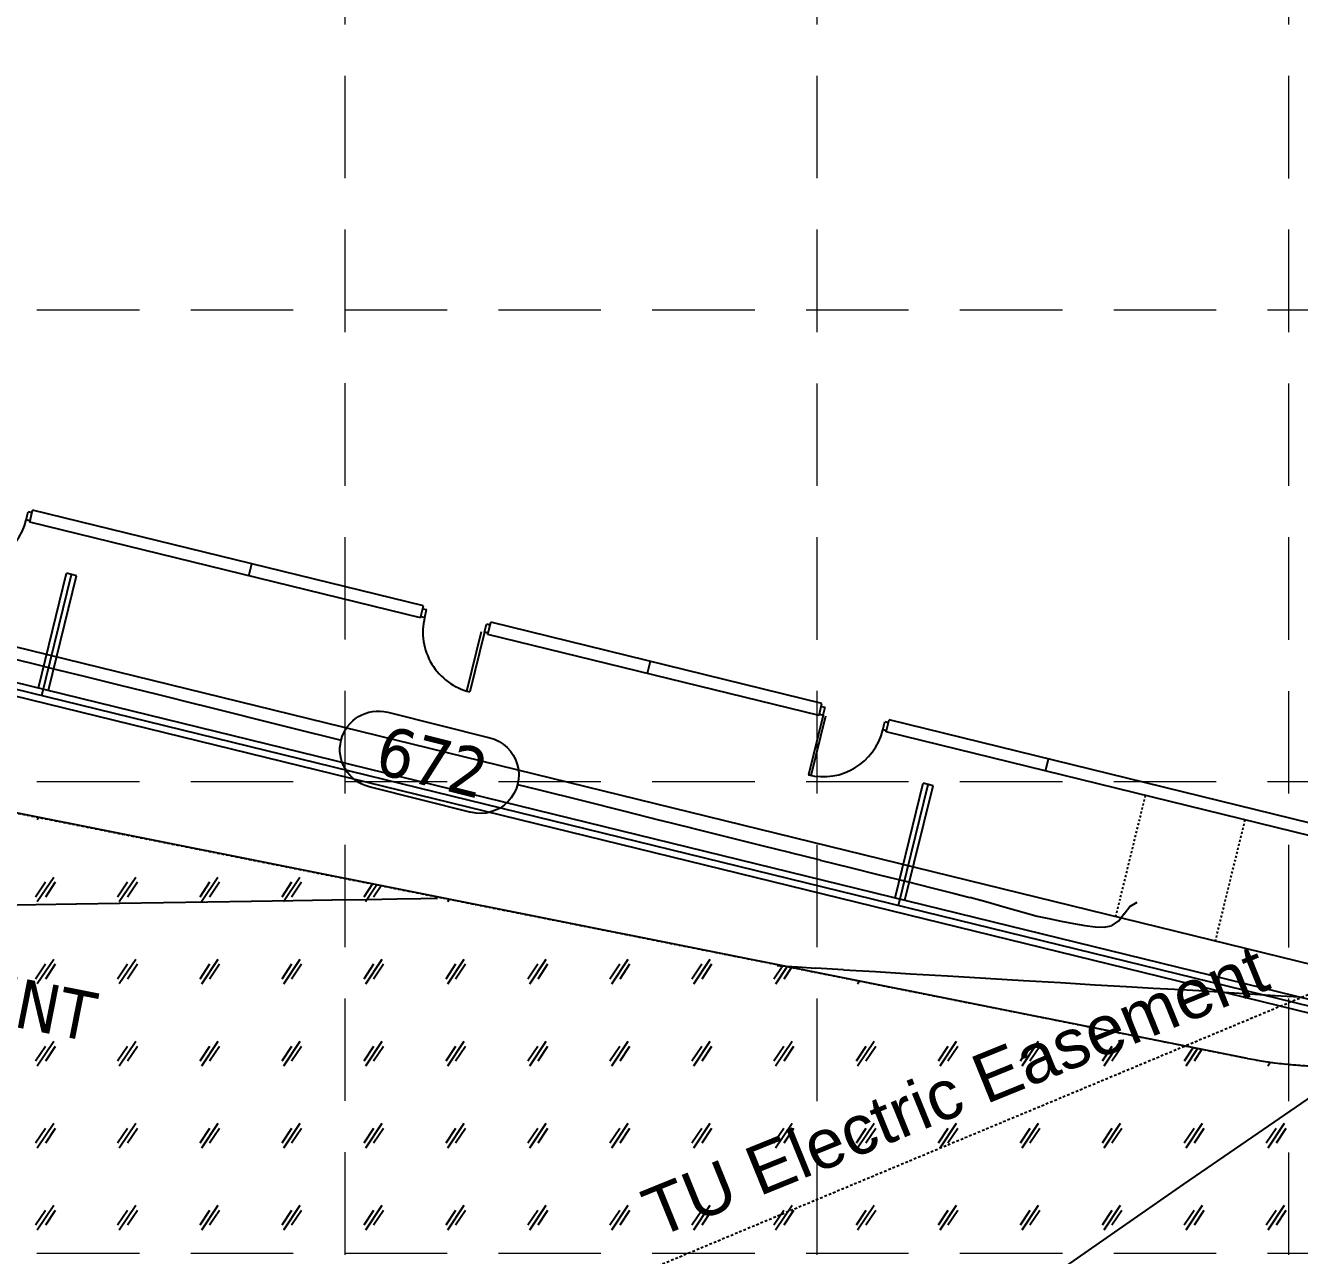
# Model space of a CAD drawing. Header units: inches. Extents: x 6967 to 7890, y 13663 to 15138.
# Drawn here: x 7321 to 7383.2, y 14124.4 to 14184.3 of the extents above; entities that cross this region are included whole.
import ezdxf
from ezdxf.enums import TextEntityAlignment as Align

# ---------------------------------------------------------------- set-up
doc = ezdxf.new("R2010")
doc.units = ezdxf.units.IN
doc.header["$MEASUREMENT"] = 0
for name, pattern in [('DASHED', [0.75, 0.5, -0.25]), ('HIDDEN', [0.375, 0.25, -0.125]), ('XGWI003AR$0$HIDDEN2', [0.1875, 0.125, -0.0625]), ('xGWI003pt$0$HIDDEN2', [0.1875, 0.125, -0.0625]), ('xGWI003pt$0$PHANTOM2', [1.25, 0.625, -0.125, 0.125, -0.125, 0.125, -0.125])]:
    doc.linetypes.add(name, pattern=pattern)
for name, color, linetype in [('C-ANNO-SITE-TEXT-N', 2, 'Continuous'), ('C-SITE-BLDG-STBK-N', 7, 'DASHED'), ('GRID', 254, 'HIDDEN'), ('PC', 35, 'Continuous'), ('STORM', 5, 'Continuous'), ('XGWI003AR$0$A-WALL', 4, 'Continuous'), ('XGWI003AR$0$a-wall-door', 9, 'Continuous'), ('XGWI003AR$0$C-ESMT-ACCS-HTCH-N', 11, 'Continuous'), ('XGWI003AR$0$C-ESMT-ACCS-N', 2, 'XGWI003AR$0$HIDDEN2'), ('XGWI003AR$0$C-PKNG-CURB-FACE-N', 4, 'Continuous'), ('XGWI003AR$0$C-SITE-WALK-N', 2, 'Continuous'), ('xGWI003pt$0$C-ANNO-ESMT-E', 2, 'Continuous'), ('xGWI003pt$0$C-BNDY-E', 3, 'xGWI003pt$0$PHANTOM2'), ('xGWI003pt$0$TXU-ESMT', 2, 'xGWI003pt$0$HIDDEN2')]:
    doc.layers.add(name, color=color, linetype=linetype)
doc.styles.add('L50', font='TAHOMA.TTF', dxfattribs={"height": 2})
doc.styles.add('L80', font='TAHOMA.TTF', dxfattribs={"height": 3.2})
doc.styles.get("Standard").update_dxf_attribs({"font": 'ARIAL.TTF'})

msp = doc.modelspace()

# ---------------------------------------------------------------- linework, layer by layer
at = {"layer": 'C-SITE-BLDG-STBK-N'}
msp.add_arc((6024.673, 7268.021), 6960.55, 76.3001427, 80.6559403, dxfattribs=at)
at = {"layer": 'GRID', "color": 252, "linetype": 'HIDDEN', "lineweight": 0, "ltscale": 20}
for p, q in [((7336.627, 13779.391), (7336.627, 15113.571)), ((7359.63, 13779.387), (7359.63, 15113.571)), ((7382.632, 13779.383), (7382.632, 15113.571)), ((6991.593, 14170.477), (7865.68, 14170.477)), ((6991.593, 14147.475), (7865.68, 14147.475)), ((6991.593, 14124.472), (7865.68, 14124.472))]:
    msp.add_line(p, q, dxfattribs=at)
at = {"layer": 'PC', "color": 25}
for points, elevation in [([(7319.703, 14153.634), (7321.39, 14153.223)], 672), ([(7322.611, 14152.925), (7323.963, 14152.591)], 672), ([(7323.963, 14152.591), (7325.593, 14152.188)], 672), ([(7325.593, 14152.188), (7327.46, 14151.724)], 672), ([(7327.46, 14151.724), (7329.523, 14151.21)], 672), ([(7348.193, 14146.54), (7350.186, 14146.04)], 672), ([(7354.734, 14144.901), (7355.637, 14144.675)], 672), ([(7355.637, 14144.675), (7356.931, 14144.352)], 672), ([(7359.78, 14143.643), (7361.242, 14143.279)], 672), ([(7366.261, 14142.027), (7367.077, 14141.822)], 672), ([(7325.607, 14141.535), (7327.761, 14141.569)], 671), ([(7335.98, 14141.698), (7337.682, 14141.725)], 671), ([(7367.625, 14141.682), (7368.247, 14141.512)], 672), ([(7368.806, 14141.348), (7369.328, 14141.192)], 672), ([(7370.367, 14140.91), (7370.936, 14140.787)], 672), ([(7370.936, 14140.787), (7371.537, 14140.667)], 672), ([(7373.98, 14140.429), (7374.342, 14140.67)], 672), ([(7365.993, 14137.989), (7367.851, 14137.878)], 671), ([(7371.5, 14137.662), (7373.185, 14137.563)], 671), ([(7376.014, 14137.401), (7377.052, 14137.345)], 671), ([(7377.516, 14127.83), (7381.136, 14130.325)], 670), ([(7373.773, 14125.233), (7377.516, 14127.83)], 670), ([(7369.968, 14122.58), (7373.773, 14125.233)], 670)]:
    msp.add_lwpolyline(points, dxfattribs=dict(at, elevation=elevation))
at = {"layer": 'PC', "color": 25, "extrusion": (-0.237686, -0.971342, 0), "elevation": -15487.813}
msp.add_lwpolyline([(3747.551, 672), (3748.809, 672)], dxfattribs=at)
at = {"layer": 'PC', "color": 25, "extrusion": (-0.242036, -0.970267, 0), "elevation": -15504.463}
msp.add_lwpolyline([(3686.5, 672), (3688.786, 672)], dxfattribs=at)
at = {"layer": 'PC', "color": 25, "extrusion": (-0.242313, -0.970198, 0), "elevation": -15505.518}
msp.add_lwpolyline([(3684.347, 672), (3686.751, 672)], dxfattribs=at)
at = {"layer": 'PC', "color": 25, "linetype": 'Continuous', "extrusion": (-0.24283, -0.970069, 0)}
for points, elevation in [([(3682.797, 672), (3687.921, 672)], -15509.354), ([(3687.921, 672), (3682.797, 672)], -15505.604)]:
    msp.add_lwpolyline(points, dxfattribs=dict(at, elevation=elevation))
at = {"layer": 'PC', "color": 25, "extrusion": (-0.242528, -0.970144, 0), "elevation": -15506.335}
msp.add_lwpolyline([(3683.316, 672), (3685.737, 672)], dxfattribs=at)
at = {"layer": 'PC', "color": 25, "extrusion": (-0.24301, -0.970024, 0), "elevation": -15508.164}
msp.add_lwpolyline([(3686.912, 672), (3687.941, 672)], dxfattribs=at)
at = {"layer": 'PC', "color": 25, "extrusion": (-0.243063, -0.970011, 0), "elevation": -15508.364}
msp.add_lwpolyline([(3687.1, 672), (3689.331, 672)], dxfattribs=at)
at = {"layer": 'PC', "color": 25, "extrusion": (-0.243083, -0.970005, 0), "elevation": -15508.442}
msp.add_lwpolyline([(3691.057, 672), (3692.894, 672)], dxfattribs=at)
at = {"layer": 'PC', "color": 25, "extrusion": (-0.243032, -0.970018, 0), "elevation": -15508.246}
msp.add_lwpolyline([(3693.718, 672), (3695.295, 672)], dxfattribs=at)
at = {"layer": 'PC', "color": 25, "extrusion": (-0.242901, -0.970051, 0), "elevation": -15507.749}
msp.add_lwpolyline([(3697.38, 672), (3698.655, 672)], dxfattribs=at)
at = {"layer": 'PC', "color": 25, "extrusion": (-0.241654, -0.970363, 0), "elevation": -15502.98}
msp.add_lwpolyline([(3720.854, 672), (3722.293, 672)], dxfattribs=at)
at = {"layer": 'PC', "color": 25, "extrusion": (-0.241459, -0.970411, 0), "elevation": -15502.233}
msp.add_lwpolyline([(3725.399, 672), (3726.896, 672)], dxfattribs=at)
at = {"layer": 'PC', "color": 25, "extrusion": (-0.241479, -0.970406, 0), "elevation": -15502.31}
msp.add_lwpolyline([(3728.083, 672), (3729.552, 672)], dxfattribs=at)
at = {"layer": 'PC', "color": 25, "extrusion": (-0.241704, -0.97035, 0), "elevation": -15503.174}
msp.add_lwpolyline([(3725.961, 672), (3727.345, 672)], dxfattribs=at)
at = {"layer": 'PC', "color": 25, "extrusion": (-0.242135, -0.970243, 0), "elevation": -15504.826}
msp.add_lwpolyline([(3720.468, 672), (3721.719, 672)], dxfattribs=at)
at = {"layer": 'PC', "color": 25, "extrusion": (-0.242905, -0.97005, 0), "elevation": -15507.775}
msp.add_lwpolyline([(3709.408, 672), (3710.478, 672)], dxfattribs=at)
at = {"layer": 'PC', "color": 25, "extrusion": (0.015369, -0.999882, 0), "elevation": -14027.275}
msp.add_lwpolyline([(7536.199, 671), (7538.016, 671)], dxfattribs=at)
at = {"layer": 'PC', "color": 25, "extrusion": (0.015466, -0.99988, 0), "elevation": -14026.548}
msp.add_lwpolyline([(7539.368, 671), (7541.348, 671)], dxfattribs=at)
at = {"layer": 'PC', "color": 25, "extrusion": (0.015535, -0.999879, 0), "elevation": -14026.023}
msp.add_lwpolyline([(7542.323, 671), (7544.416, 671)], dxfattribs=at)
at = {"layer": 'PC', "color": 25, "extrusion": (0.015626, -0.999878, 0), "elevation": -14025.337}
msp.add_lwpolyline([(7547.846, 671), (7550.011, 671)], dxfattribs=at)
at = {"layer": 'PC', "color": 25, "extrusion": (0.015656, -0.999877, 0), "elevation": -14025.113}
msp.add_lwpolyline([(7550.426, 671), (7552.552, 671)], dxfattribs=at)
at = {"layer": 'PC', "color": 25, "extrusion": (0.015678, -0.999877, 0), "elevation": -14024.95}
msp.add_lwpolyline([(7552.855, 671), (7554.891, 671)], dxfattribs=at)
at = {"layer": 'PC', "color": 25, "extrusion": (0.015692, -0.999877, 0), "elevation": -14024.841}
msp.add_lwpolyline([(7555.092, 671), (7556.986, 671)], dxfattribs=at)
at = {"layer": 'PC', "color": 25, "extrusion": (0.015694, -0.999877, 0), "elevation": -14024.822}
msp.add_lwpolyline([(7558.725, 671), (7560.185, 671)], dxfattribs=at)
at = {"layer": 'PC', "color": 25, "extrusion": (0.015673, -0.999877, 0), "elevation": -14024.981}
msp.add_lwpolyline([(7559.89, 671), (7561.057, 671)], dxfattribs=at)
at = {"layer": 'PC', "color": 25, "extrusion": (0.015613, -0.999878, 0), "elevation": -14025.439}
msp.add_lwpolyline([(7560.207, 671), (7561.03, 671)], dxfattribs=at)
at = {"layer": 'PC', "color": 25, "extrusion": (-0.247717, -0.968832, 0), "elevation": -15526.007}
msp.add_lwpolyline([(3634.289, 672), (3634.855, 672)], dxfattribs=at)
at = {"layer": 'PC', "color": 25, "extrusion": (-0.281314, -0.959616, 0), "elevation": -15643.209}
msp.add_lwpolyline([(3092.482, 672), (3093.064, 672)], dxfattribs=at)
at = {"layer": 'PC', "color": 25, "extrusion": (0.794928, -0.606703, 0), "elevation": -2717.12}
msp.add_lwpolyline([(15715.302, 672), (15715.739, 672)], dxfattribs=at)
at = {"layer": 'PC', "color": 25, "extrusion": (0.52172, -0.853117, 0), "elevation": -8216.626}
msp.add_lwpolyline([(13669.464, 672), (13669.885, 672)], dxfattribs=at)
at = {"layer": 'PC', "color": 25, "extrusion": (-0.275724, -0.961237, 0), "elevation": -15624.936}
msp.add_lwpolyline([(3184.603, 672), (3185.134, 672)], dxfattribs=at)
at = {"layer": 'PC', "color": 25, "extrusion": (-0.248923, -0.968523, 0), "elevation": -15530.455}
msp.add_lwpolyline([(3617.824, 672), (3618.368, 672)], dxfattribs=at)
at = {"layer": 'PC', "color": 25, "extrusion": (0.799581, -0.600558, 0), "elevation": -2595.915}
msp.add_lwpolyline([(15735.333, 672), (15735.777, 672)], dxfattribs=at)
at = {"layer": 'PC', "color": 25, "extrusion": (0.196361, 0.980532, 0), "elevation": 15312.853}
msp.add_lwpolyline([(-4451.353, 672), (-4451.954, 672)], dxfattribs=at)
at = {"layer": 'PC', "color": 25, "extrusion": (-0.175185, -0.984536, 0), "elevation": -15213.356}
msp.add_lwpolyline([(4780.917, 672), (4781.485, 672)], dxfattribs=at)
at = {"layer": 'PC', "color": 25, "extrusion": (-0.125277, -0.992122, 0), "elevation": -14952.676}
msp.add_lwpolyline([(5543.129, 672), (5543.641, 672)], dxfattribs=at)
at = {"layer": 'PC', "color": 25, "extrusion": (-0.027957, -0.999609, 0), "elevation": -14340.99}
msp.add_lwpolyline([(6974.992, 672), (6975.429, 672)], dxfattribs=at)
at = {"layer": 'PC', "color": 25, "extrusion": (-0.160437, 0.987046, 0), "elevation": 12774.198}
msp.add_lwpolyline([(-9546.752, 672), (-9547.103, 672)], dxfattribs=at)
at = {"layer": 'PC', "color": 25, "extrusion": (-0.059131, -0.99825, 0), "elevation": -14548.82}
msp.add_lwpolyline([(6508.787, 671), (6508.916, 671)], dxfattribs=at)
at = {"layer": 'PC', "color": 25, "extrusion": (-0.059454, -0.998231, 0), "elevation": -14550.926}
msp.add_lwpolyline([(6504.207, 671), (6504.507, 671)], dxfattribs=at)
at = {"layer": 'PC', "color": 25, "extrusion": (-0.059794, -0.998211, 0), "elevation": -14553.135}
msp.add_lwpolyline([(6499.564, 671), (6500.113, 671)], dxfattribs=at)
at = {"layer": 'PC', "color": 25, "extrusion": (-0.060048, -0.998196, 0), "elevation": -14554.79}
msp.add_lwpolyline([(6496.407, 671), (6497.306, 671)], dxfattribs=at)
at = {"layer": 'PC', "color": 25, "extrusion": (-0.060186, -0.998187, 0), "elevation": -14555.691}
msp.add_lwpolyline([(6495.286, 671), (6496.64, 671)], dxfattribs=at)
at = {"layer": 'PC', "color": 25, "extrusion": (-0.060209, -0.998186, 0), "elevation": -14555.837}
msp.add_lwpolyline([(6496.312, 671), (6497.872, 671)], dxfattribs=at)
at = {"layer": 'PC', "color": 25, "extrusion": (-0.060141, -0.99819, 0), "elevation": -14555.396}
msp.add_lwpolyline([(6498.861, 671), (6500.574, 671)], dxfattribs=at)
at = {"layer": 'PC', "color": 25, "extrusion": (-0.06, -0.998198, 0), "elevation": -14554.476}
msp.add_lwpolyline([(6502.633, 671), (6504.447, 671)], dxfattribs=at)
at = {"layer": 'PC', "color": 25, "extrusion": (-0.059484, -0.998229, 0), "elevation": -14551.115}
msp.add_lwpolyline([(6513.822, 671), (6515.679, 671)], dxfattribs=at)
at = {"layer": 'PC', "color": 25, "extrusion": (-0.05907, -0.998254, 0), "elevation": -14548.411}
msp.add_lwpolyline([(6521.714, 671), (6523.512, 671)], dxfattribs=at)
at = {"layer": 'PC', "color": 25, "extrusion": (-0.057655, -0.998337, 0), "elevation": -14539.147}
msp.add_lwpolyline([(6545.819, 671), (6547.343, 671)], dxfattribs=at)
at = {"layer": 'PC', "color": 25, "extrusion": (-0.05636, -0.998411, 0), "elevation": -14530.639}
msp.add_lwpolyline([(6566.203, 671), (6567.512, 671)], dxfattribs=at)
at = {"layer": 'PC', "color": 25, "extrusion": (-0.056485, -0.998403, 0), "elevation": -14531.467}
msp.add_lwpolyline([(6566.724, 671), (6567.913, 671)], dxfattribs=at)
at = {"layer": 'PC', "color": 25, "extrusion": (-0.062328, -0.998056, 0), "elevation": -14569.663}
msp.add_lwpolyline([(6482.743, 671), (6483.98, 671)], dxfattribs=at)
at = {"layer": 'PC', "color": 25, "extrusion": (-0.065108, -0.997878, 0), "elevation": -14587.669}
msp.add_lwpolyline([(6443.367, 671), (6444.622, 671)], dxfattribs=at)
at = {"layer": 'PC', "color": 25, "extrusion": (-0.065167, -0.997874, 0), "elevation": -14588.047}
msp.add_lwpolyline([(6443.766, 671), (6445.006, 671)], dxfattribs=at)
at = {"layer": 'PC', "color": 25, "extrusion": (-0.062407, -0.998051, 0), "elevation": -14570.171}
msp.add_lwpolyline([(6485.316, 671), (6486.509, 671)], dxfattribs=at)
at = {"layer": 'PC', "color": 25, "extrusion": (0.564337, -0.825544, 0), "elevation": -7499.761}
msp.add_lwpolyline([(14067.723, 670), (14071.885, 670)], dxfattribs=at)
at = {"layer": 'PC', "color": 25, "linetype": 'Continuous', "extrusion": (0, 0, -1)}
for centre, start, end in [((-7338.242, 14149.032, -672), 284.0536, 104.0536), ((-7343.212, 14147.788, -672), 104.0536, 284.0536)]:
    msp.add_arc(centre, 1.875, start, end, dxfattribs=at)
at = {"layer": 'STORM'}
for p, q in [((7384.801, 14136.225), (7247.988, 14169.76)), ((7280.146, 14162.217), (7384.794, 14136.566)), ((7384.809, 14135.883), (7279.989, 14161.576)), ((7321.668, 14152.04, 0), (7323.036, 14157.624, 0)), ((7321.832, 14151.66, 0), (7323.279, 14157.565, 0)), ((7322.153, 14151.921, 0), (7323.522, 14157.505, 0)), ((7323.522, 14157.505, 0), (7323.036, 14157.624, 0)), ((7363.431, 14141.803, 0), (7364.8, 14147.388, 0)), ((7363.595, 14141.423, 0), (7365.043, 14147.328, 0)), ((7363.917, 14141.684, 0), (7365.286, 14147.268, 0)), ((7365.286, 14147.268, 0), (7364.8, 14147.388, 0))]:
    msp.add_line(p, q, dxfattribs=at)
at = {"layer": 'XGWI003AR$0$A-WALL', "color": 7}
for p, q in [((7321.24, 14160.124, 0), (7321.384, 14160.711, 0)), ((7340.444, 14156.039, 0), (7321.384, 14160.711, 0)), ((7340.301, 14155.452, 0), (7321.24, 14160.124, 0)), ((7331.924, 14157.505), (7332.068, 14158.092)), ((7340.301, 14155.452, 0), (7340.444, 14156.039, 0)), ((7343.579, 14154.648, 0), (7343.722, 14155.235, 0)), ((7359.869, 14151.277, 0), (7343.722, 14155.235, 0)), ((7359.726, 14150.691, 0), (7343.579, 14154.648, 0)), ((7351.493, 14153.331, 0), (7351.349, 14152.744, 0)), ((7359.726, 14150.691, 0), (7359.869, 14151.277, 0)), ((7363.004, 14149.887, 0), (7363.147, 14150.474, 0)), ((7385.486, 14144.998), (7363.147, 14150.474, 0)), ((7385.343, 14144.411), (7363.004, 14149.887, 0)), ((7370.774, 14147.982, 0), (7370.918, 14148.569))]:
    msp.add_line(p, q, dxfattribs=at)
at = {"layer": 'XGWI003AR$0$a-wall-door'}
for p, q in [((7321.073, 14160.229, 0), (7321.167, 14160.614, 0)), ((7321.349, 14160.569, 0), (7321.167, 14160.614, 0)), ((7321.255, 14160.185, 0), (7321.073, 14160.229, 0)), ((7340.41, 14155.897, 0), (7340.592, 14155.852, 0)), ((7340.498, 14155.468, 0), (7340.592, 14155.852, 0)), ((7340.316, 14155.513, 0), (7340.498, 14155.468, 0)), ((7343.411, 14154.754, 0), (7343.506, 14155.138, 0)), ((7343.688, 14155.094, 0), (7343.506, 14155.138, 0)), ((7342.556, 14151.875, 0), (7343.27, 14154.789, 0)), ((7343.411, 14154.754, 0), (7342.697, 14151.84, 0)), ((7343.593, 14154.709, 0), (7343.411, 14154.754, 0)), ((7342.556, 14151.875, 0), (7342.697, 14151.84, 0)), ((7359.923, 14150.707, 0), (7359.208, 14147.793, 0)), ((7359.35, 14147.758, 0), (7360.064, 14150.672, 0)), ((7359.74, 14150.751, 0), (7359.923, 14150.707, 0)), ((7359.835, 14151.136, 0), (7360.017, 14151.091, 0)), ((7359.923, 14150.707, 0), (7360.017, 14151.091, 0)), ((7362.836, 14149.992, 0), (7362.931, 14150.377, 0)), ((7363.113, 14150.332, 0), (7362.931, 14150.377, 0)), ((7363.018, 14149.948, 0), (7362.836, 14149.992, 0)), ((7359.35, 14147.758, 0), (7359.208, 14147.793, 0))]:
    msp.add_line(p, q, dxfattribs=at)
for centre, start, end in [((7318.159, 14160.944, 0), 256.2275, 346.2275), ((7343.411, 14154.754, 0), 166.2275, 256.2275), ((7359.923, 14150.707, 0), 256.2275, 346.2275)]:
    msp.add_arc(centre, 3, start, end, dxfattribs=at)
at = {"layer": 'XGWI003AR$0$C-ESMT-ACCS-HTCH-N', "color": 255, "linetype": 'Continuous'}
for p, q in [((7321.689, 14145.716), (7321.609, 14145.597)), ((7322.009, 14142.557), (7321.529, 14141.837)), ((7322.409, 14142.797), (7321.609, 14141.596)), ((7322.489, 14142.557), (7322.009, 14141.837)), ((7326.009, 14142.557), (7325.529, 14141.837)), ((7326.409, 14142.797), (7325.609, 14141.596)), ((7326.489, 14142.557), (7326.009, 14141.837)), ((7330.009, 14142.557), (7329.529, 14141.837)), ((7330.409, 14142.797), (7329.609, 14141.596)), ((7330.489, 14142.557), (7330.009, 14141.837)), ((7334.009, 14142.557), (7333.529, 14141.837)), ((7334.409, 14142.797), (7333.609, 14141.596)), ((7334.489, 14142.557), (7334.009, 14141.837)), ((7337.954, 14142.474), (7337.529, 14141.837)), ((7338.166, 14142.432), (7337.609, 14141.596)), ((7338.378, 14142.39), (7338.009, 14141.837)), ((7341.697, 14141.728), (7341.609, 14141.596)), ((7322.009, 14138.556), (7321.529, 14137.837)), ((7322.409, 14138.796), (7321.609, 14137.597)), ((7322.489, 14138.556), (7322.009, 14137.837)), ((7326.009, 14138.556), (7325.529, 14137.836)), ((7326.409, 14138.796), (7325.609, 14137.597)), ((7326.489, 14138.556), (7326.009, 14137.836)), ((7330.009, 14138.556), (7329.529, 14137.836)), ((7330.409, 14138.796), (7329.609, 14137.596)), ((7330.489, 14138.556), (7330.009, 14137.836)), ((7334.009, 14138.556), (7333.529, 14137.836)), ((7334.409, 14138.796), (7333.609, 14137.596)), ((7334.489, 14138.556), (7334.009, 14137.836)), ((7338.009, 14138.556), (7337.529, 14137.836)), ((7338.409, 14138.796), (7337.609, 14137.596)), ((7338.489, 14138.556), (7338.009, 14137.836)), ((7342.009, 14138.556), (7341.529, 14137.836)), ((7342.409, 14138.796), (7341.609, 14137.596)), ((7342.489, 14138.556), (7342.009, 14137.836)), ((7346.009, 14138.556), (7345.529, 14137.836)), ((7346.409, 14138.796), (7345.609, 14137.596)), ((7346.489, 14138.556), (7346.009, 14137.836)), ((7350.009, 14138.556), (7349.529, 14137.836)), ((7350.409, 14138.796), (7349.609, 14137.596)), ((7350.489, 14138.556), (7350.009, 14137.836)), ((7354.009, 14138.556), (7353.529, 14137.836)), ((7354.409, 14138.796), (7353.609, 14137.596)), ((7354.489, 14138.556), (7354.009, 14137.836)), ((7357.962, 14138.486), (7357.529, 14137.836)), ((7358.174, 14138.444), (7357.609, 14137.596)), ((7358.386, 14138.402), (7358.009, 14137.836)), ((7361.705, 14137.74), (7361.609, 14137.596)), ((7322.009, 14134.556), (7321.529, 14133.836)), ((7322.409, 14134.796), (7321.609, 14133.596)), ((7322.489, 14134.556), (7322.009, 14133.836)), ((7326.009, 14134.556), (7325.529, 14133.836)), ((7326.409, 14134.796), (7325.609, 14133.596)), ((7326.489, 14134.556), (7326.009, 14133.836)), ((7330.009, 14134.556), (7329.529, 14133.836)), ((7330.409, 14134.796), (7329.609, 14133.596)), ((7330.489, 14134.556), (7330.009, 14133.836)), ((7334.009, 14134.556), (7333.529, 14133.836)), ((7334.409, 14134.796), (7333.609, 14133.596)), ((7334.489, 14134.556), (7334.009, 14133.836)), ((7338.009, 14134.556), (7337.529, 14133.836)), ((7338.409, 14134.796), (7337.609, 14133.596)), ((7338.489, 14134.556), (7338.009, 14133.836)), ((7342.009, 14134.556), (7341.529, 14133.836)), ((7342.409, 14134.796), (7341.609, 14133.596)), ((7342.489, 14134.556), (7342.009, 14133.836)), ((7346.009, 14134.556), (7345.529, 14133.836)), ((7346.409, 14134.796), (7345.609, 14133.596)), ((7346.489, 14134.556), (7346.009, 14133.836)), ((7350.009, 14134.556), (7349.529, 14133.836)), ((7350.409, 14134.796), (7349.609, 14133.596)), ((7350.489, 14134.556), (7350.009, 14133.836)), ((7354.009, 14134.556), (7353.529, 14133.836)), ((7354.409, 14134.796), (7353.609, 14133.596)), ((7354.489, 14134.556), (7354.009, 14133.836)), ((7358.009, 14134.556), (7357.529, 14133.836)), ((7358.409, 14134.796), (7357.609, 14133.596)), ((7358.489, 14134.556), (7358.009, 14133.836)), ((7362.009, 14134.556), (7361.529, 14133.836)), ((7362.409, 14134.796), (7361.609, 14133.596)), ((7362.489, 14134.556), (7362.009, 14133.836)), ((7366.009, 14134.556), (7365.529, 14133.836)), ((7366.409, 14134.796), (7365.609, 14133.596)), ((7366.489, 14134.556), (7366.009, 14133.836)), ((7370.009, 14134.556), (7369.529, 14133.836)), ((7370.409, 14134.796), (7369.609, 14133.596)), ((7370.489, 14134.556), (7370.009, 14133.836)), ((7374.009, 14134.556), (7373.529, 14133.836)), ((7374.409, 14134.796), (7373.609, 14133.596)), ((7374.489, 14134.556), (7374.009, 14133.836)), ((7377.97, 14134.498), (7377.529, 14133.836)), ((7378.182, 14134.456), (7377.609, 14133.596)), ((7378.394, 14134.414), (7378.009, 14133.836)), ((7381.732, 14133.781), (7381.609, 14133.596)), ((7322.409, 14130.796), (7321.609, 14129.596)), ((7326.409, 14130.796), (7325.609, 14129.596)), ((7330.409, 14130.796), (7329.609, 14129.596)), ((7334.409, 14130.796), (7333.609, 14129.596)), ((7338.409, 14130.796), (7337.609, 14129.596)), ((7342.409, 14130.796), (7341.609, 14129.596)), ((7346.409, 14130.796), (7345.609, 14129.596)), ((7350.409, 14130.796), (7349.609, 14129.596)), ((7354.409, 14130.796), (7353.609, 14129.596)), ((7358.409, 14130.796), (7357.609, 14129.596)), ((7362.409, 14130.796), (7361.609, 14129.596)), ((7366.409, 14130.796), (7365.609, 14129.596)), ((7370.409, 14130.796), (7369.609, 14129.596)), ((7374.409, 14130.796), (7373.609, 14129.596)), ((7378.409, 14130.796), (7377.609, 14129.596)), ((7382.409, 14130.796), (7381.609, 14129.596)), ((7322.009, 14130.556), (7321.529, 14129.836)), ((7322.489, 14130.556), (7322.009, 14129.836)), ((7326.009, 14130.556), (7325.529, 14129.836)), ((7326.489, 14130.556), (7326.009, 14129.836)), ((7330.009, 14130.556), (7329.529, 14129.836)), ((7330.489, 14130.556), (7330.009, 14129.836)), ((7334.009, 14130.556), (7333.529, 14129.836)), ((7334.489, 14130.556), (7334.009, 14129.836)), ((7338.009, 14130.556), (7337.529, 14129.836)), ((7338.489, 14130.556), (7338.009, 14129.836)), ((7342.009, 14130.556), (7341.529, 14129.836)), ((7342.489, 14130.556), (7342.009, 14129.836)), ((7346.009, 14130.556), (7345.529, 14129.836)), ((7346.489, 14130.556), (7346.009, 14129.836)), ((7350.009, 14130.556), (7349.529, 14129.836)), ((7350.489, 14130.556), (7350.009, 14129.836)), ((7354.009, 14130.556), (7353.529, 14129.836)), ((7354.489, 14130.556), (7354.009, 14129.836)), ((7358.009, 14130.556), (7357.529, 14129.836)), ((7358.489, 14130.556), (7358.009, 14129.836)), ((7362.009, 14130.556), (7361.529, 14129.836)), ((7362.489, 14130.556), (7362.009, 14129.836)), ((7366.009, 14130.556), (7365.529, 14129.836)), ((7366.489, 14130.556), (7366.009, 14129.836)), ((7370.009, 14130.556), (7369.529, 14129.836)), ((7370.489, 14130.556), (7370.009, 14129.836)), ((7374.009, 14130.556), (7373.529, 14129.836)), ((7374.489, 14130.556), (7374.009, 14129.836)), ((7378.009, 14130.556), (7377.529, 14129.836)), ((7378.489, 14130.556), (7378.009, 14129.836)), ((7382.009, 14130.556), (7381.529, 14129.836)), ((7382.489, 14130.556), (7382.009, 14129.836)), ((7322.009, 14126.556), (7321.529, 14125.836)), ((7322.409, 14126.796), (7321.609, 14125.596)), ((7322.489, 14126.556), (7322.009, 14125.836)), ((7326.009, 14126.556), (7325.529, 14125.836)), ((7326.409, 14126.796), (7325.609, 14125.596)), ((7326.489, 14126.556), (7326.009, 14125.836)), ((7330.009, 14126.556), (7329.529, 14125.836)), ((7330.409, 14126.796), (7329.609, 14125.596)), ((7330.489, 14126.556), (7330.009, 14125.836)), ((7334.009, 14126.556), (7333.529, 14125.836)), ((7334.409, 14126.796), (7333.609, 14125.596)), ((7334.489, 14126.556), (7334.009, 14125.836)), ((7338.009, 14126.556), (7337.529, 14125.836)), ((7338.409, 14126.796), (7337.609, 14125.596)), ((7338.489, 14126.556), (7338.009, 14125.836)), ((7342.009, 14126.556), (7341.529, 14125.836)), ((7342.409, 14126.796), (7341.609, 14125.596)), ((7342.489, 14126.556), (7342.009, 14125.836)), ((7346.009, 14126.556), (7345.529, 14125.836)), ((7346.409, 14126.796), (7345.609, 14125.596)), ((7346.489, 14126.556), (7346.009, 14125.836)), ((7350.009, 14126.556), (7349.529, 14125.836)), ((7350.409, 14126.796), (7349.609, 14125.596)), ((7350.489, 14126.556), (7350.009, 14125.836)), ((7354.009, 14126.556), (7353.529, 14125.836)), ((7354.409, 14126.796), (7353.609, 14125.596)), ((7354.489, 14126.556), (7354.009, 14125.836)), ((7358.009, 14126.556), (7357.529, 14125.836)), ((7358.409, 14126.796), (7357.609, 14125.596)), ((7358.489, 14126.556), (7358.009, 14125.836)), ((7362.009, 14126.556), (7361.529, 14125.836)), ((7362.409, 14126.796), (7361.609, 14125.596)), ((7362.489, 14126.556), (7362.009, 14125.836)), ((7366.009, 14126.556), (7365.529, 14125.836)), ((7366.409, 14126.796), (7365.609, 14125.596)), ((7366.489, 14126.556), (7366.009, 14125.836)), ((7370.009, 14126.556), (7369.529, 14125.836)), ((7370.409, 14126.796), (7369.609, 14125.596)), ((7370.489, 14126.556), (7370.009, 14125.836)), ((7374.009, 14126.556), (7373.529, 14125.836)), ((7374.409, 14126.796), (7373.609, 14125.596)), ((7374.489, 14126.556), (7374.009, 14125.836)), ((7378.009, 14126.556), (7377.529, 14125.836)), ((7378.409, 14126.796), (7377.609, 14125.596)), ((7378.489, 14126.556), (7378.009, 14125.836)), ((7382.009, 14126.556), (7381.529, 14125.836)), ((7382.409, 14126.796), (7381.609, 14125.596)), ((7382.489, 14126.556), (7382.009, 14125.836))]:
    msp.add_line(p, q, dxfattribs=at)
at = {"layer": 'XGWI003AR$0$C-ESMT-ACCS-N', "color": 7}
msp.add_line((7225.128, 14164.963), (7380.616, 14133.971), dxfattribs=at)
msp.add_arc((7384.526, 14153.585), 20, 258.7275, 288.93574, dxfattribs=at)
at = {"layer": 'XGWI003AR$0$C-PKNG-CURB-FACE-N', "color": 7}
msp.add_line((7380.616, 14133.971), (7288.544, 14152.323), dxfattribs=at)
msp.add_arc((7384.526, 14153.585), 20, 258.7275, 288.93574, dxfattribs=at)
at = {"layer": 'XGWI003AR$0$C-SITE-WALK-N', "color": 7}
msp.add_line((7383.895, 14138.506), (7263.472, 14168.024), dxfattribs=at)
at = {"layer": 'XGWI003AR$0$C-SITE-WALK-N', "color": 7, "linetype": 'XGWI003AR$0$HIDDEN2', "ltscale": 0.25}
for p, q in [((7375.63, 14146.792), (7374.183, 14140.887)), ((7380.486, 14145.602), (7379.039, 14139.697))]:
    msp.add_line(p, q, dxfattribs=at)
at = {"layer": 'xGWI003pt$0$C-BNDY-E', "color": 253}
msp.add_arc((6024.673, 7268.021), 6950.55, 76.3001428, 81.0668632, dxfattribs=at)
at = {"layer": 'xGWI003pt$0$TXU-ESMT', "color": 253}
msp.add_line((7297.282, 14101.074), (7409.152, 14147.76), dxfattribs=at)

# ---------------------------------------------------------------- texts
at = {"layer": 'C-ANNO-SITE-TEXT-N', "color": 7, "style": 'L80'}
msp.add_text("PROPOSED 24' ACCESS EASEMENT", height=2.4, rotation=348.81806, dxfattribs=at).set_placement((7275.749, 14144.349, -679))
at = {"layer": 'PC', "color": 25, "insert": (7338.545, 14150.244, 672), "char_height": 2.4, "width": 6.3006, "attachment_point": 1, "rotation": 345.9464, "style": 'L50'}
msp.add_mtext('\\fTahoma|b0|i0|c0|p34;\\W1.0000000000;\\T1.0000000000;\\o\\l672', dxfattribs=at)
at = {"layer": 'xGWI003pt$0$C-ANNO-ESMT-E', "color": 7}
msp.add_text('TU Electric Easement', height=2.40064, rotation=22.12466, dxfattribs=at).set_placement((7366.814, 14131.298), align=Align.CENTER)

doc.saveas('drawing.dxf')
